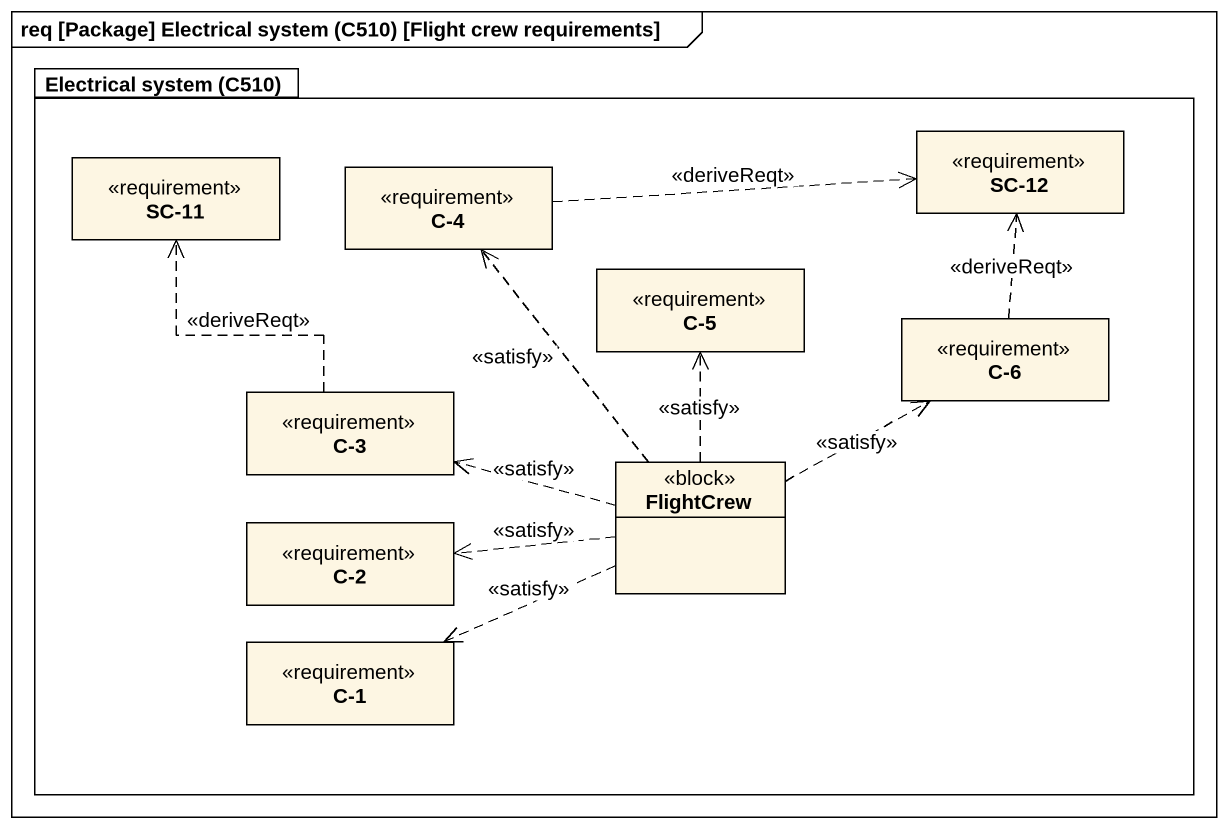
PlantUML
@startuml
mainframe req [Package] Electrical system (C510) [Flight crew requirements]
hide circle
hide empty members
package "Electrical system (C510)" as Electrical_system_C510 {
  class "SC-11" as SC_11 <<requirement>>
  class "C-4" as C_4 <<requirement>>
  class "SC-12" as SC_12 <<requirement>>
  class "C-5" as C_5 <<requirement>>
  class "C-6" as C_6 <<requirement>>
  class "C-3" as C_3 <<requirement>>
  class FlightCrew <<block>>
  class "C-2" as C_2 <<requirement>>
  class "C-1" as C_1 <<requirement>>
}
C_4 .right.> SC_12 : <<deriveReqt>>
C_6 .up.> SC_12 : <<deriveReqt>>
C_3 .up.> SC_11 : <<deriveReqt>>
FlightCrew .up.> C_4 : <<satisfy>>
FlightCrew .up.> C_5 : <<satisfy>>
FlightCrew .right.> C_6 : <<satisfy>>
FlightCrew .left.> C_3 : <<satisfy>>
FlightCrew .left.> C_2 : <<satisfy>>
FlightCrew .left.> C_1 : <<satisfy>>
@enduml
